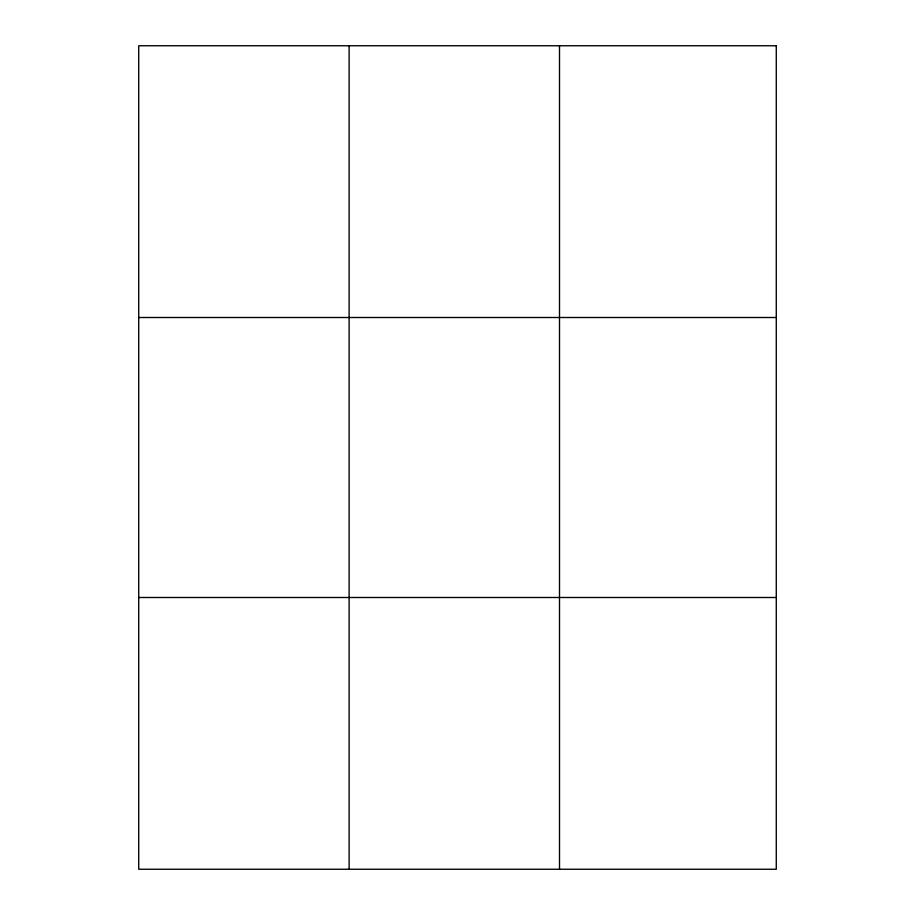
<?xml version="1.0" encoding="UTF-8"?>
<svg xmlns="http://www.w3.org/2000/svg" width="915" height="915" viewBox="0 0 915 915"><rect width="100%" height="100%" fill="white"/><g stroke="black" fill="none" stroke-linecap="round" stroke-linejoin="round"><path stroke-width="1.37" d="M349.118 869.25L349.118 45.75M559.511 869.25L559.511 45.75M138.725 317.505L776.275 317.505M138.725 597.495L776.275 597.495M776.275 45.75L776.275 869.25L138.725 869.25L138.725 45.75L776.275 45.75"/></g></svg>
